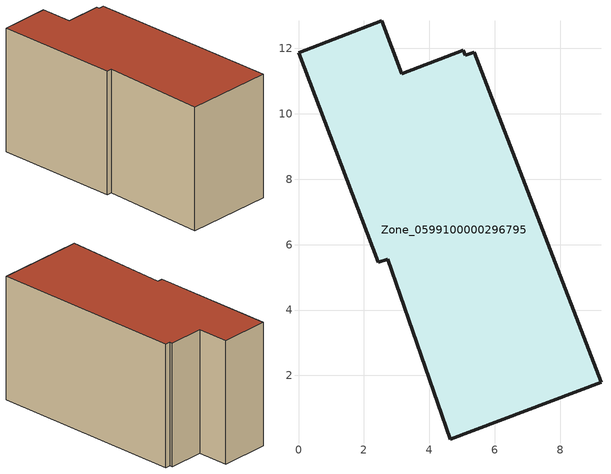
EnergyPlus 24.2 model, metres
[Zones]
Zone_0599100000296795
 floor ground (C_G): 5.37,11.89 9.25,1.8 4.64,0.05 2.72,5.56 2.44,5.46 0,11.87 2.54,12.85 3.16,11.22 5.04,11.94 5.09,11.79 z0
 wall outside (C_F): 2.54,12.85 0,11.87 2.44,5.46 2.72,5.56 4.64,0.05 9.25,1.8 5.37,11.89 5.09,11.79 5.04,11.94 3.16,11.22 2.54,12.85 z0:6.86
 roof outside (C_R): 5.37,11.89 5.09,11.79 5.04,11.94 3.16,11.22 2.54,12.85 0,11.87 2.44,5.46 2.72,5.56 4.64,0.05 9.25,1.8 z6.86
[BUILDING]
Pand.0599100000296795: North Axis=0; Terrain=City; Loads Convergence Tolerance Value=0.04; Temperature Convergence Tolerance Value=0.4; Solar Distribution=FullExterior; Maximum Number of Warmup Days=25; Minimum Number of Warmup Days=1
[Site:Location]
Rotterdam.The.Hague.AP_ZH_NLD Design_Conditions: Latitude=51.96; Longitude=4.45; Time Zone=1; Elevation=-4.5
[SITE:GROUNDTEMPERATURE:BUILDINGSURFACE]
18, 18, 18, 18, 18, 18, 18, 18, 18, 18, 18, 18
[MATERIAL] Thermal Absorptance=0.9; Solar Absorptance=0.7; Visible Absorptance=0.7
Name | Roughness | Thickness | Conductivity | Density | Specific Heat
G.TI.1992-2005 | MediumSmooth | 0.15 | 0.06 | 540 | 1210
F.TI.1992-2005 | Rough | 0.3 | 0.12 | 1920 | 840
R.TI.1992-2005 | MediumRough | 0.2 | 0.08 | 1500 | 1000
[CONSTRUCTION]
C_G: G.TI.1992-2005
C_F: F.TI.1992-2005
C_R: R.TI.1992-2005
[ZONE]
Zone_0599100000296795: Type=1; Multiplier=1; Ceiling Height=Autocalculate; Volume=Autocalculate; Floor Area=autocalculate; Part of Total Floor Area=Yes
[ZONEINFILTRATION:DESIGNFLOWRATE]
Infil_Zone_0599100000296795: Zone or ZoneList or Space or SpaceList=Zone_0599100000296795; Schedule=AlwaysOn; Design Flow Rate Calculation Method=Flow/Area; Flow Rate per Floor Area=0.0015; Constant Term Coefficient=1; Temperature Term Coefficient=0; Velocity Term Coefficient=0; Velocity Squared Term Coefficient=0
[HVACTEMPLATE:ZONE:IDEALLOADSAIRSYSTEM]
Zone_0599100000296795: Maximum Heating Supply Air Temperature=50; Minimum Cooling Supply Air Temperature=13; Maximum Heating Supply Air Humidity Ratio=0.0156; Minimum Cooling Supply Air Humidity Ratio=0.0077; Heating Limit=NoLimit; Cooling Limit=NoLimit; Dehumidification Control Type=ConstantSensibleHeatRatio; Cooling Sensible Heat Ratio=0.7; Dehumidification Setpoint=60; Humidification Control Type=None; Humidification Setpoint=30; Outdoor Air Method=None; Outdoor Air Flow Rate per Person=0.00944; Outdoor Air Flow Rate per Zone Floor Area=0; Outdoor Air Flow Rate per Zone=0; Demand Controlled Ventilation Type=None; Outdoor Air Economizer Type=NoEconomizer; Heat Recovery Type=None; Sensible Heat Recovery Effectiveness=0.7; Latent Heat Recovery Effectiveness=0.65
[ZONECONTROL:THERMOSTAT]
ThermostatControl_Zone_0599100000296795: Zone or ZoneList=Zone_0599100000296795; Control Type Schedule=DualSetpointControlType; Control 1=Thermostat_Zone_0599100000296795; Temperature Difference Between Cutout And Setpoint=0
[THERMOSTATSETPOINT:DUALSETPOINT]
Thermostat_Zone_0599100000296795: Heating Setpoint Temperature Schedule=HeatingSetpoint_Zone_0599100000296795; Cooling Setpoint Temperature Schedule=CoolingSetpoint_Zone_0599100000296795
[SCHEDULE:COMPACT]
HeatingSetpoint_Zone_0599100000296795: Through: 12/31, For: AllDays, Until: 24:00, 21
CoolingSetpoint_Zone_0599100000296795: Through: 12/31, For: AllDays, Until: 24:00, 24
DualSetpointControlType: Through: 12/31, For: AllDays, Until: 24:00, 4
AlwaysOn: Through: 12/31, For: AllDays, Until: 24:00, 1
